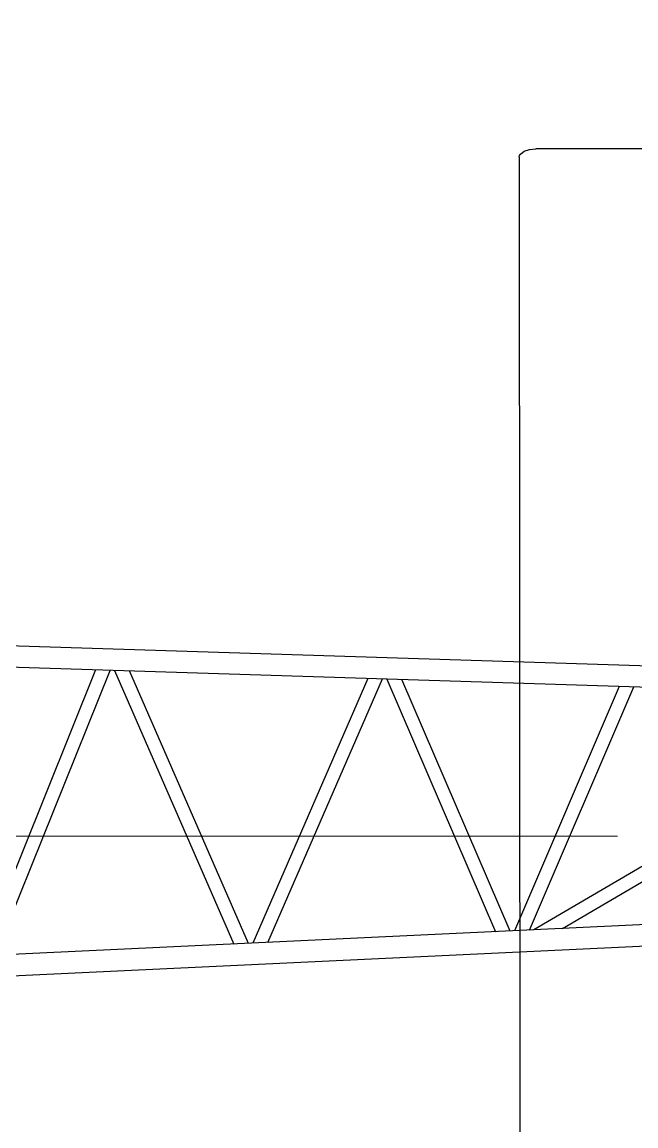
# Model space of a CAD drawing. Header units: millimetres. Extents: x -2078669 to -1085629, y -5987148 to 310365.
# Drawn here: x -1680669 to -1677737, y -655336 to -650067 of the extents above; entities that cross this region are included whole.
import ezdxf

# ---------------------------------------------------------------- set-up
doc = ezdxf.new("R2010")
doc.units = ezdxf.units.MM
doc.header["$LTSCALE"] = 500
doc.linetypes.add('SXF_一点短鎖線', pattern=[9.25, 6, -1.5, 0.25, -1.5])
for name, color, linetype, lineweight in [('D-BMK', 2, 'SXF_一点短鎖線', 13), ('D-BYP-STR8', 5, 'Continuous', 25), ('D-BYP-STRB', 5, 'Continuous', 25)]:
    doc.layers.add(name, color=color, linetype=linetype, lineweight=lineweight)

msp = doc.modelspace()

# ---------------------------------------------------------------- linework, layer by layer
at = {"layer": 'D-BMK', "linetype": 'SXF_一点短鎖線'}
msp.add_line((-1622324.6, -653952.7), (-1736237.2, -653952.7), dxfattribs=at)
at = {"layer": 'D-BYP-STR8'}
msp.add_circle((-1675490.1, -653805.4), 16000, dxfattribs=at)
at = {"layer": 'D-BYP-STRB', "linetype": 'Continuous'}
for p, q in [((-1678294.7, -650711.9), (-1678293.2, -650704.1)), ((-1678294.7, -650711.9), (-1678291.2, -656923.3)), ((-1678293.2, -650704.1), (-1678288.7, -650696.6)), ((-1678288.7, -650696.6), (-1678271.3, -650683.6)), ((-1678271.3, -650683.6), (-1678245.3, -650674.9)), ((-1678245.3, -650674.9), (-1678214.7, -650671.8)), ((-1677570.9, -650671.5), (-1678214.7, -650671.8)), ((-1675997.4, -653194.5), (-1680922.9, -653038)), ((-1675996.6, -653296.2), (-1681688.1, -653115.3)), ((-1680317.4, -653158.9), (-1680868, -654525.3)), ((-1680796.7, -654522), (-1680248.2, -653161.1)), ((-1680227.2, -653161.7), (-1679657.6, -654468)), ((-1679588.1, -654464.8), (-1680155.3, -653164)), ((-1679017.8, -653200.2), (-1679567.1, -654463.7)), ((-1679494.8, -654460.4), (-1678947.9, -653202.4)), ((-1678926.9, -653203.1), (-1678407.9, -654408.9)), ((-1678338.5, -654405.7), (-1678855.1, -653205.3)), ((-1677817.3, -653238.3), (-1678317.5, -654404.6)), ((-1678245.4, -654401.3), (-1677747.6, -653240.5)), ((-1677227.1, -653815.4), (-1678224.4, -654400.2)), ((-1678087.9, -654393.8), (-1677226.6, -653888.7)), ((-1675988.8, -654294.4), (-1681676.8, -654563.5)), ((-1680910.5, -654629), (-1675988, -654396.1))]:
    msp.add_line(p, q, dxfattribs=at)

doc.saveas('drawing.dxf')
